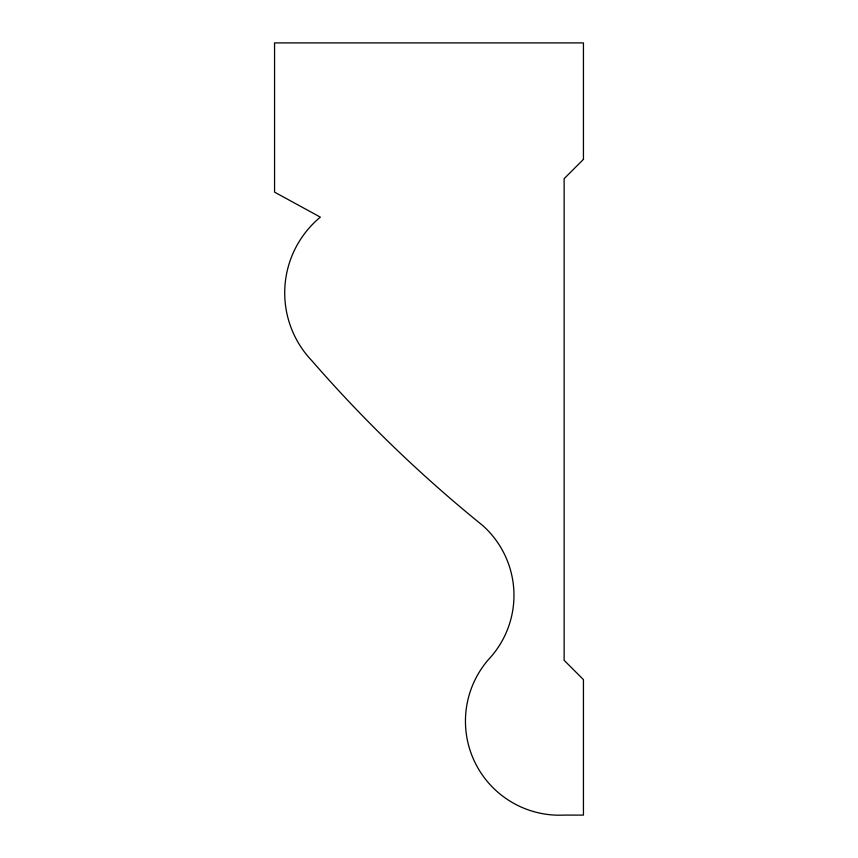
<?xml version="1.0" encoding="UTF-8"?>
<svg xmlns="http://www.w3.org/2000/svg" width="858" height="858" viewBox="0 0 858 858"><rect width="100%" height="100%" fill="white"/><g stroke="black" fill="none" stroke-linecap="round" stroke-linejoin="round"><path stroke-width="1.29" d="M583.44 159.374L564.135 178.678L564.135 660.306L583.44 679.611L583.44 815.1L563.856 815.1A94.005 94.005 0 0 1 491.012 656.756A93.64 93.64 0 0 0 482.689 525.493A1355.136 1355.136 0 0 1 312.022 360.896A98.338 98.338 0 0 1 320.345 217.138L274.56 192.138L274.56 42.9L583.44 42.9L583.44 159.374"/></g></svg>
